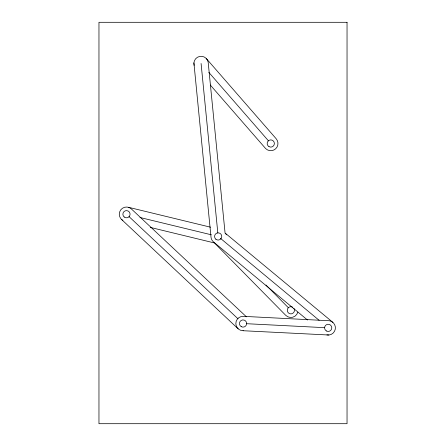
<?xml version="1.0" encoding="UTF-8"?>
<svg xmlns="http://www.w3.org/2000/svg" width="446" height="446" viewBox="0 0 446 446"><rect width="100%" height="100%" fill="white"/><g stroke="black" fill="none" stroke-linecap="round" stroke-linejoin="round"><path stroke-width="0.67" d="M243.042 330.726L328.869 335.013M246.504 323.701L324.738 327.671M128.342 207.262L210.596 227.209M139.96 217.486L211.426 234.819M150.291 227.399L214.481 242.964L285.741 315.333A7.203 7.203 0 0 0 297.811 312.2M332.855 322.352L225.068 233.007L208.17 62.211A7.203 7.203 0 0 0 199.513 56.458A7.203 7.203 0 0 0 194.127 65.35M220.307 238.225L319.119 320.306M307.517 320.027L213.528 241.955A7.203 7.203 0 0 1 210.997 237.06L193.904 62.88M246.448 316.844L131.403 208.962A7.203 7.203 0 0 0 120.693 209.927A7.203 7.203 0 0 0 122.873 220.452M129.011 216.594L237.974 318.773M121.552 219.471L238.119 328.78M225.213 233.342L226.68 234.83M265.989 285.011L288.434 307.807M206.175 58.393L276.197 138.773A7.203 7.203 0 0 1 275.684 148.769A7.203 7.203 0 0 1 265.677 148.596L210.295 85.024M208.823 72.375L268.492 140.886M201.079 63.488L217.826 232.99M326.907 334.929A7.203 7.203 0 0 0 335.292 329.092A7.203 7.203 0 0 0 329.404 320.746L243.042 316.325A7.203 7.203 0 0 0 235.845 323.64A7.203 7.203 0 0 0 243.276 330.72M293.986 308.481A3.601 3.601 0 0 1 291.494 313.828A3.601 3.601 0 0 1 287.324 309.658A3.601 3.601 0 0 1 292.671 307.166M347.038 22.3L98.962 22.3L98.962 423.7L347.038 423.7L347.038 22.3M241.241 326.645A3.601 3.601 0 0 0 246.644 323.523A3.601 3.601 0 0 0 241.241 320.406A3.601 3.601 0 0 0 241.241 326.645M326.4 330.965A3.601 3.601 0 0 0 331.796 327.843A3.601 3.601 0 0 0 326.4 324.727A3.601 3.601 0 0 0 326.4 330.965M124.194 217.001A3.601 3.601 0 0 0 130.026 214.805A3.601 3.601 0 0 0 125.209 210.846A3.601 3.601 0 0 0 124.194 217.001M215.886 239.234A3.601 3.601 0 0 0 221.723 237.038A3.601 3.601 0 0 0 216.901 233.085A3.601 3.601 0 0 0 215.886 239.234M268.966 146.623A3.601 3.601 0 0 0 274.368 143.5A3.601 3.601 0 0 0 268.966 140.384A3.601 3.601 0 0 0 268.966 146.623"/></g></svg>
